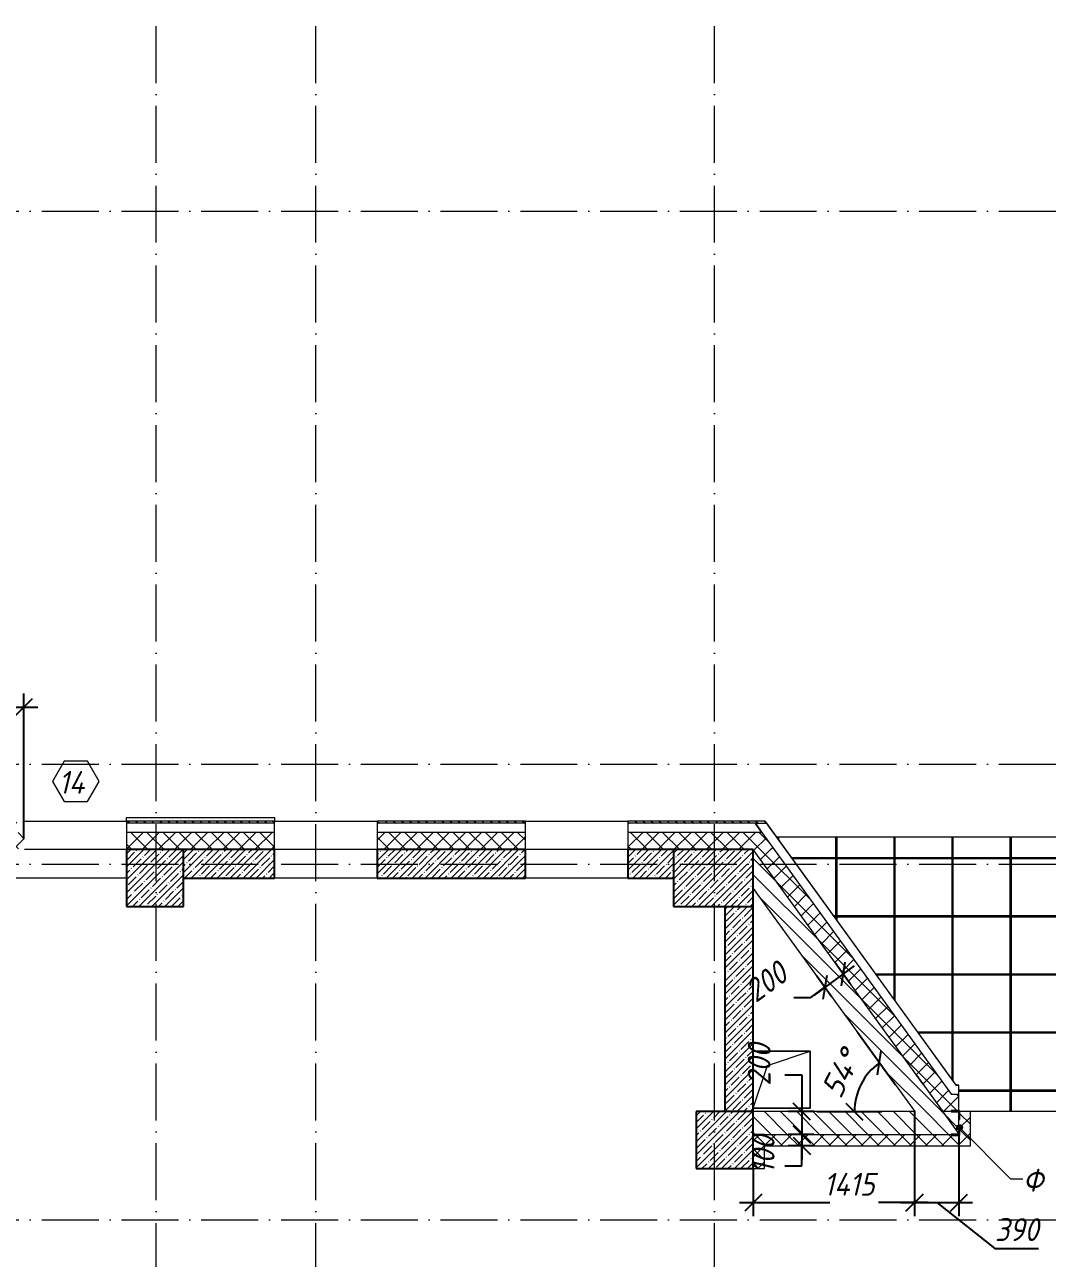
# Model space of a CAD drawing. Header units: millimetres. Extents: x 12986 to 523328, y -9759 to 30092.
# Drawn here: x 166653 to 175628, y 17813 to 28637 of the extents above; entities that cross this region are included whole.
import ezdxf

# ---------------------------------------------------------------- set-up
doc = ezdxf.new("R2010")
doc.units = ezdxf.units.MM
doc.linetypes.add('50_200_ШТРИХ_1Т_ш5_п1_п1_', pattern=[700, 500, -100, 0, -100])
for name, color, linetype, lineweight in [('A-ANNO-DIMS', 7, 'Continuous', 9), ('A-DETL-2', 7, 'Continuous', 5), ('A-FLOR', 7, 'Continuous', 9), ('A-FLOR-PATT-1', 7, 'Continuous', 5), ('A-GENM', 7, 'Continuous', 9), ('A-GENM-1', 7, 'Continuous', 25), ('A-GENM-IDEN', 7, 'Continuous', 9), ('A-GLAZ-IDEN', 7, 'Continuous', 9), ('A-WALL', 7, 'Continuous', 5), ('A-WALL-1', 7, 'Continuous', 25), ('A-WALL-10', 7, 'Continuous', 13), ('A-WALL-8', 7, 'Continuous', 9), ('A-WALL-FNSH-1', 7, 'Continuous', 9), ('A-WALL-FNSH-2', 7, 'Continuous', 5), ('A-WALL-PATT-1', 7, 'Continuous', 5), ('I-WALL', 7, 'Continuous', 5), ('S-COLS', 7, 'Continuous', 9), ('S-COLS-1', 7, 'Continuous', 5), ('S-COLS-2', 7, 'Continuous', 25), ('Оси-2', 7, '50_200_ШТРИХ_1Т_ш5_п1_п1_', 9)]:
    doc.layers.add(name, color=color, linetype=linetype, lineweight=lineweight)
doc.layers.add('A-WALL-2', color=7, linetype='Continuous', lineweight=13, true_color=0x000000)
doc.layers.add('A-WALL-PATT-2', color=7, linetype='Continuous', lineweight=5, true_color=0xce0000)
doc.styles.add('ISOCPEUR_I_3', font='isocpeui.ttf', dxfattribs={"width": 0.9, "height": 200})
doc.styles.add('ISOCPEUR_I_5', font='isocpeui.ttf', dxfattribs={"height": 200})
doc.dimstyles.new('ISO-2_0_0_9К_СРЕДНИЙ_1', dxfattribs={"dimscale": 304.8, "dimtxt": 199.196235, "dimasz": 0.492126, "dimexe": 0.393701, "dimexo": 0, "dimgap": 0, "dimtad": 1, "dimdec": 0, "dimzin": 0, "dimdsep": 46, "dimtxsty": 'ISOCPEUR_I_3', "dimblk1": 'OBLIQUE', "dimblk2": 'OBLIQUE', "dimsah": 1, "dimcen": 0.09, "dimdle": 0.393701, "dimazin": 0, "dimtfac": 1, "dimtdec": 4, "dimtix": 1, "dimtmove": 2, "dimatfit": 3, "dimfxl": 1, "dimtvp": 1, "dimtolj": 1, "dimtzin": 0, "dimarcsym": 2})
doc.dimstyles.new('ISO-2_0_0_9К_Средний_3', dxfattribs={"dimscale": 304.8, "dimtxt": 199.196235, "dimasz": 0.492126, "dimexe": 0.393701, "dimexo": 0, "dimgap": 0, "dimtad": 1, "dimdec": 0, "dimzin": 0, "dimdsep": 46, "dimtxsty": 'ISOCPEUR_I_3', "dimblk1": 'OBLIQUE', "dimblk2": 'OBLIQUE', "dimsah": 1, "dimcen": 0.09, "dimdle": 0.393701, "dimazin": 0, "dimtfac": 1, "dimtdec": 4, "dimtix": 1, "dimtmove": 0, "dimatfit": 3, "dimfxl": 1, "dimtvp": 1, "dimtolj": 1, "dimtzin": 0, "dimarcsym": 2})
doc.dimstyles.new('ISO-2_0_0_9К_СРЕДНИЙ_6', dxfattribs={"dimscale": 304.8, "dimtxt": 199.196235, "dimasz": 0.492126, "dimexe": 0.393701, "dimexo": 0, "dimgap": 0, "dimtad": 1, "dimdec": 0, "dimzin": 0, "dimdsep": 46, "dimtxsty": 'ISOCPEUR_I_3', "dimblk1": 'OBLIQUE', "dimblk2": 'OBLIQUE', "dimsah": 1, "dimcen": 0.09, "dimdle": 0.393701, "dimazin": 0, "dimtfac": 1, "dimtdec": 4, "dimtix": 1, "dimtmove": 1, "dimatfit": 3, "dimfxl": 1, "dimtvp": 1, "dimtolj": 1, "dimtzin": 0, "dimarcsym": 2})
doc.dimstyles.new('ISO-2_0_1_0K__СРЕДНИЙ_2', dxfattribs={"dimscale": 304.8, "dimtxt": 199.196235, "dimasz": 0.492126, "dimexe": 0.787402, "dimexo": 0.492126, "dimgap": 0.328084, "dimtad": 1, "dimdec": 3, "dimrnd": 0.001, "dimdsep": 46, "dimtxsty": 'ISOCPEUR_I_5', "dimblk1": 'OBLIQUE', "dimblk2": 'OBLIQUE', "dimsah": 1, "dimcen": 0.09, "dimdle": 0.787402, "dimadec": 0, "dimazin": 0, "dimtfac": 1, "dimtdec": 4, "dimtix": 1, "dimtmove": 0, "dimatfit": 3, "dimfxl": 1, "dimtvp": 1, "dimtolj": 1, "dimtzin": 0, "dimarcsym": 2})
pattern_1 = [(45, (61996.89, 0), (-70.71068, 70.71068), []), (135, (61996.89, 0), (-70.71068, -70.71068), [])]
pattern_2 = [(45, (61996.89, 0), (-57.024626, 57.024626), []), (45, (62053.92, 0), (-57.024626, 57.024626), [100.806, -20.161, 3.353, -16.808])]
pattern_3 = [(135, (61996.89, 0), (-70.71068, -70.71068), [])]

# ---------------------------------------------------------------- blocks, each defined once
blk = doc.blocks.new('BSC_Колонна _Прямоугольная - 500х500-21690934-АР1_Кладочный план 1 этажа')
at = {"layer": 'S-COLS-1'}
h = blk.add_hatch(dxfattribs=at)
h.set_pattern_fill('FP_34', color=256, style=0, pattern_type=2)
h.set_pattern_definition([(45, (-110800, -18850), (-57.024626, 57.024626), []), (45, (-110742.975, -18850), (-57.024626, 57.024626), [100.806, -20.161, 3.353, -16.808])])
h.paths.add_polyline_path([(-250, -250), (250, -250), (250, 250), (-250, 250)], flags=0)
at = {"layer": 'S-COLS-2'}
for p, q in [((250, 250), (-250, 250)), ((-250, 250), (-250, -250)), ((250, -250), (250, 250)), ((-250, -250), (250, -250))]:
    blk.add_line(p, q, dxfattribs=at)
blk = doc.blocks.new('BSC_Колонна _Прямоугольная - 500х500-23282986-АР1_Кладочный план 1 этажа')
at = {"layer": 'S-COLS-1'}
h = blk.add_hatch(dxfattribs=at)
h.set_pattern_fill('FP_53', color=256, style=0, pattern_type=2)
h.set_pattern_definition([(45, (-105800, -21150), (-57.024626, 57.024626), []), (45, (-105742.975, -21150), (-57.024626, 57.024626), [100.806, -20.161, 3.353, -16.808])])
h.paths.add_polyline_path([(-250, -250), (250, -250), (250, 250), (-250, 250)], flags=0)
at = {"layer": 'S-COLS-2'}
for p, q in [((250, 250), (-250, 250)), ((-250, 250), (-250, -250)), ((250, -250), (250, 250)), ((-250, -250), (250, -250))]:
    blk.add_line(p, q, dxfattribs=at)
blk = doc.blocks.new('BSC_Колонна _Прямоугольная - 700х500-V35-АР1_Кладочный план 1 этажа')
at = {"layer": 'S-COLS-1'}
h = blk.add_hatch(dxfattribs=at)
h.set_pattern_fill('FP_62', color=256, style=0, pattern_type=2)
h.set_pattern_definition([(45, (-110700, -21150), (-57.024626, 57.024626), []), (45, (-110642.975, -21150), (-57.024626, 57.024626), [100.806, -20.161, 3.353, -16.808])])
h.paths.add_polyline_path([(-350, -250), (350, -250), (350, 250), (-350, 250)], flags=0)
at = {"layer": 'S-COLS-2'}
for p, q in [((350, 250), (-350, 250)), ((-350, 250), (-350, -250)), ((350, -250), (350, 250)), ((-350, -250), (350, -250))]:
    blk.add_line(p, q, dxfattribs=at)
blk = doc.blocks.new('Фахверк_СКБ_Уголок - Ф-12_200х3130 h-26975946-АР1_Кладочный план 1 этажа')
at = {"layer": 'A-GENM-1'}
for p, q in [((200, 156), (125, 156)), ((125, 156), (125, 81)), ((131, 81), (131, 150)), ((131, 150), (200, 150)), ((200, 150), (200, 156)), ((125, 81), (131, 81)), ((131, 19), (125, 19)), ((125, 19), (125, -56)), ((131, -50), (131, 19)), ((125, -56), (200, -56)), ((200, -50), (131, -50)), ((200, -56), (200, -50))]:
    blk.add_line(p, q, dxfattribs=at)
blk = doc.blocks.new('AR_Отверстие прямоугольное _в плите_ - AR_Отверстие прямоугольное _в плите_-27106101-АР1_Кладочный план 1 этажа')
at = {"layer": 'A-GENM'}
for p, q in [((250, 250), (-250, 250)), ((-125, 125), (250, 250)), ((250, -250), (250, 250)), ((-250, -250), (-125, 125)), ((-250, -250), (250, -250))]:
    blk.add_line(p, q, dxfattribs=at)
blk = doc.blocks.new('_Oblique')
at = {"color": 0, "linetype": 'ByBlock', "lineweight": -2}
blk.add_line((-0.5, -0.5), (0.5, 0.5), dxfattribs=at)
blk = doc.blocks.new('DIMBLOCK276-АР1_Кладочный план 1 этажа')
at = {"layer": 'A-ANNO-DIMS', "color": 0, "lineweight": -2, "transparency": 16777216}
for p, q in [((165447, 21483), (165447, 22770)), ((166647, 21495), (166647, 22770)), ((165327, 22650), (166767, 22650))]:
    blk.add_line(p, q, dxfattribs=at)
at = {"layer": 'Defpoints', "color": 0, "transparency": 16777216}
for p in [(166647, 22650), (165447, 21483), (166647, 21495)]:
    blk.add_point(p, dxfattribs=at)
at = {"layer": 'A-ANNO-DIMS', "color": 0, "lineweight": -2, "transparency": 16777216, "xscale": 150, "yscale": 150, "zscale": 150, "rotation": 180}
blk.add_blockref('_Oblique', (165447, 22650), dxfattribs=at)
at = {"layer": 'A-ANNO-DIMS', "color": 0, "lineweight": -2, "transparency": 16777216, "xscale": 150, "yscale": 150, "zscale": 150}
blk.add_blockref('_Oblique', (166647, 22650), dxfattribs=at)
at = {"layer": 'A-ANNO-DIMS', "color": 0, "transparency": 16777216, "insert": (166047, 22750), "char_height": 200, "width": 560.81, "attachment_point": 5, "style": 'ISOCPEUR_I_3'}
blk.add_mtext('\\A1;1200', dxfattribs=at)
blk = doc.blocks.new('AAR_СКБ_Марка_Окна_Перемычка и проем - Марка проема-25443838-АР1_Кладочный план 1 этажа')
at = {"layer": 'A-GLAZ-IDEN'}
for p, q in [((-0.97, -0.98), (-1.99, -2.75)), ((1.07, -0.98), (-0.97, -0.98)), ((2.09, -2.75), (1.07, -0.98)), ((-1.99, -2.75), (-0.97, -4.51)), ((1.07, -4.51), (2.09, -2.75)), ((-0.97, -4.51), (1.07, -4.51))]:
    blk.add_line(p, q, dxfattribs=at)
blk = doc.blocks.new('DIMBLOCK857-АР1_Кладочный план 1 этажа')
at = {"layer": 'A-ANNO-DIMS', "color": 0, "lineweight": -2, "transparency": 16777216}
for p, q in [((173961, 19796), (174295, 19334)), ((173605, 19100), (174175, 19100))]:
    blk.add_line(p, q, dxfattribs=at)
blk.add_arc((174464, 19100), 529, 125.8821, 180, dxfattribs=at)
at = {"layer": 'Defpoints', "color": 0, "transparency": 16777216}
for p in [(173873, 19917), (174037, 19411), (173455, 19100), (174464, 19100)]:
    blk.add_point(p, dxfattribs=at)
at = {"layer": 'A-ANNO-DIMS', "color": 0, "lineweight": -2, "transparency": 16777216, "xscale": 150, "yscale": 150, "zscale": 150}
for p, rotation in [((174154, 19528), 35.88213724625588), ((173935, 19100), 269.9999999999995)]:
    blk.add_blockref('_Oblique', p, dxfattribs=dict(at, rotation=rotation))
at = {"layer": 'A-ANNO-DIMS', "color": 0, "transparency": 16777216, "insert": (173815, 19431), "char_height": 200, "width": 510.25, "attachment_point": 5, "rotation": 62.9411, "style": 'ISOCPEUR_I_5'}
blk.add_mtext('\\A1;54°', dxfattribs=at)
blk = doc.blocks.new('DIMBLOCK858-АР1_Кладочный план 1 этажа')
at = {"layer": 'A-ANNO-DIMS', "color": 0, "lineweight": -2, "transparency": 16777216}
for p, q in [((174462, 19100), (174462, 18182)), ((173047, 18600), (173047, 18182)), ((172927, 18302), (173719, 18302)), ((174582, 18302), (174147, 18302))]:
    blk.add_line(p, q, dxfattribs=at)
at = {"layer": 'Defpoints', "color": 0, "transparency": 16777216}
for p in [(174462, 19100), (173047, 18600), (174462, 18302)]:
    blk.add_point(p, dxfattribs=at)
at = {"layer": 'A-ANNO-DIMS', "color": 0, "lineweight": -2, "transparency": 16777216, "xscale": 150, "yscale": 150, "zscale": 150, "rotation": 180}
blk.add_blockref('_Oblique', (173047, 18302), dxfattribs=at)
at = {"layer": 'A-ANNO-DIMS', "color": 0, "lineweight": -2, "transparency": 16777216, "xscale": 150, "yscale": 150, "zscale": 150}
blk.add_blockref('_Oblique', (174462, 18302), dxfattribs=at)
at = {"layer": 'A-ANNO-DIMS', "color": 0, "transparency": 16777216, "insert": (173666, 18563), "char_height": 200, "width": 533.23, "attachment_point": 1, "line_spacing_factor": 1.149209, "style": 'ISOCPEUR_I_3'}
blk.add_mtext('\\A1;1415', dxfattribs=at)
blk = doc.blocks.new('DIMBLOCK859-АР1_Кладочный план 1 этажа')
at = {"layer": 'A-ANNO-DIMS', "color": 0, "lineweight": -2, "transparency": 16777216}
for p, q in [((174462, 19100), (174462, 18182)), ((174852, 18900), (174852, 18182)), ((174342, 18302), (174972, 18302)), ((174657, 18302), (175168, 17898)), ((175168, 17898), (175550, 17898))]:
    blk.add_line(p, q, dxfattribs=at)
at = {"layer": 'Defpoints', "color": 0, "transparency": 16777216}
for p in [(174462, 19100), (174852, 18900), (174852, 18302)]:
    blk.add_point(p, dxfattribs=at)
at = {"layer": 'A-ANNO-DIMS', "color": 0, "lineweight": -2, "transparency": 16777216, "xscale": 150, "yscale": 150, "zscale": 150, "rotation": 180}
blk.add_blockref('_Oblique', (174462, 18302), dxfattribs=at)
at = {"layer": 'A-ANNO-DIMS', "color": 0, "lineweight": -2, "transparency": 16777216, "xscale": 150, "yscale": 150, "zscale": 150}
blk.add_blockref('_Oblique', (174852, 18302), dxfattribs=at)
at = {"layer": 'A-ANNO-DIMS', "color": 0, "transparency": 16777216, "insert": (175168, 18165), "char_height": 200, "width": 455.09, "attachment_point": 1, "line_spacing_factor": 1.149209, "style": 'ISOCPEUR_I_3'}
blk.add_mtext('\\A1;390', dxfattribs=at)
blk = doc.blocks.new('DIMBLOCK860-АР1_Кладочный план 1 этажа')
at = {"layer": 'A-ANNO-DIMS', "color": 0, "lineweight": -2, "transparency": 16777216}
for p, q in [((173323, 19422), (173473, 19422)), ((173473, 19422), (173473, 19100)), ((173473, 19220), (173473, 18780)), ((173579, 19100), (173353, 19100)), ((173579, 18900), (173353, 18900))]:
    blk.add_line(p, q, dxfattribs=at)
at = {"layer": 'Defpoints', "color": 0, "transparency": 16777216}
for p in [(173579, 19100), (173473, 18900), (173579, 18900)]:
    blk.add_point(p, dxfattribs=at)
at = {"layer": 'A-ANNO-DIMS', "color": 0, "lineweight": -2, "transparency": 16777216, "xscale": 150, "yscale": 150, "zscale": 150}
for p, rotation in [((173473, 19100), 90), ((173473, 18900), 270)]:
    blk.add_blockref('_Oblique', p, dxfattribs=dict(at, rotation=rotation))
at = {"layer": 'A-ANNO-DIMS', "color": 0, "transparency": 16777216, "insert": (172999, 19327), "char_height": 200, "width": 455.09, "attachment_point": 1, "rotation": 90, "line_spacing_factor": 1.149209, "style": 'ISOCPEUR_I_3'}
blk.add_mtext('\\A1;200', dxfattribs=at)
blk = doc.blocks.new('DIMBLOCK861-АР1_Кладочный план 1 этажа')
at = {"layer": 'A-ANNO-DIMS', "color": 0, "lineweight": -2, "transparency": 16777216}
for p, q in [((173473, 19020), (173473, 18680)), ((173579, 18900), (173353, 18900)), ((173579, 18800), (173353, 18800)), ((173473, 18626), (173473, 18800)), ((173323, 18626), (173473, 18626))]:
    blk.add_line(p, q, dxfattribs=at)
at = {"layer": 'Defpoints', "color": 0, "transparency": 16777216}
for p in [(173579, 18900), (173473, 18800), (173579, 18800)]:
    blk.add_point(p, dxfattribs=at)
at = {"layer": 'A-ANNO-DIMS', "color": 0, "lineweight": -2, "transparency": 16777216, "xscale": 150, "yscale": 150, "zscale": 150}
for p, rotation in [((173473, 18900), 90), ((173473, 18800), 270)]:
    blk.add_blockref('_Oblique', p, dxfattribs=dict(at, rotation=rotation))
at = {"layer": 'A-ANNO-DIMS', "color": 0, "transparency": 16777216, "insert": (173034, 18554), "char_height": 200, "width": 409.12, "attachment_point": 1, "rotation": 90, "line_spacing_factor": 1.149209, "style": 'ISOCPEUR_I_3'}
blk.add_mtext('\\A1;100', dxfattribs=at)
blk = doc.blocks.new('DIMBLOCK862-АР1_Кладочный план 1 этажа')
at = {"layer": 'A-ANNO-DIMS', "color": 0, "lineweight": -2, "transparency": 16777216}
for p, q in [((173934, 20378), (173578, 20120)), ((173899, 20222), (173767, 20405)), ((173737, 20105), (173605, 20288)), ((173553, 20103), (173675, 20191)), ((173403, 20103), (173553, 20103))]:
    blk.add_line(p, q, dxfattribs=at)
at = {"layer": 'Defpoints', "color": 0, "transparency": 16777216}
for p in [(173675, 20191), (173899, 20222), (173737, 20105)]:
    blk.add_point(p, dxfattribs=at)
at = {"layer": 'A-ANNO-DIMS', "color": 0, "lineweight": -2, "transparency": 16777216, "xscale": 150, "yscale": 150, "zscale": 150}
for p, rotation in [((173837, 20308), 35.88213724625714), ((173675, 20191), 215.8821372462571)]:
    blk.add_blockref('_Oblique', p, dxfattribs=dict(at, rotation=rotation))
at = {"layer": 'A-ANNO-DIMS', "color": 0, "transparency": 16777216, "insert": (172950, 20211), "char_height": 200, "width": 455.09, "attachment_point": 1, "rotation": 35.8821, "line_spacing_factor": 1.149209, "style": 'ISOCPEUR_I_3'}
blk.add_mtext('\\A1;200', dxfattribs=at)

msp = doc.modelspace()

# ---------------------------------------------------------------- hatches: boundary and pattern name
at = {"layer": 'A-FLOR-PATT-1'}
h = msp.add_hatch(dxfattribs=at)
h.set_pattern_fill('FP_69', color=256, style=0, pattern_type=2)
h.set_pattern_definition([(0, (179897.1, 20310), (0, 510), []), (0, (179897.1, 20300), (0, 510), []), (90, (179902.1, 20305), (-510, 3e-14), []), (90, (179892.1, 20305), (-510, 3e-14), [])])
h.paths.add_polyline_path([(177597.34197, 19100), (177597.34197, 19331.2), (182927.89328, 19331.2), (182927.89328, 19258), (186668.89328, 19258), (186668.89328, 20992.00001), (183004.89328, 20992.00001), (183004.89328, 20742.00001), (181988.89328, 20742.00001), (181988.89328, 21510.00001), (173252.67186, 21510.00001), (174828.82505, 19331.2), (174852.34197, 19331.2), (174852.34197, 19106), (174858.34197, 19106), (174858.34197, 19100), (177497.34197, 19100)], flags=0)
h.paths.add_polyline_path([(174828.21207, 19330), (174828.21207, 19331.2), (174827.34398, 19331.2)], flags=0)
at = {"layer": 'A-GENM-IDEN'}
h = msp.add_hatch(color=256, dxfattribs=at)
edge = h.paths.add_edge_path(flags=0)
edge.add_arc((174857.2712, 18961.25396), 25, 0, 360)
at = {"layer": 'A-WALL-PATT-1'}
h = msp.add_hatch(dxfattribs=at)
h.set_pattern_fill('FP_18', color=256, style=0, pattern_type=2)
h.set_pattern_definition([(135, (61996.893, 0), (-35.35534, -35.35534), [])])
h.paths.add_polyline_path([(171946.893, 21630.00001), (173164.38228, 21630.00001), (173149.91419, 21650.00001), (171946.893, 21650.00001)], flags=0)
h.paths.add_polyline_path([(171046.893, 21630.00001), (171046.893, 21650.00001), (169746.89328, 21650.00001), (169746.89328, 21630.00001), (169777.74297, 21630.00001)], flags=0)
h.paths.add_polyline_path([(165446.89328, 21630.00001), (166646.89328, 21630.00001), (166646.89328, 21650.00001), (165446.89328, 21650.00001)], flags=0)
h.paths.add_polyline_path([(167546.89328, 21630.00001), (168846.89328, 21630.00001), (168846.89328, 21650.00001), (167546.89328, 21650.00001)], flags=0)
h.paths.add_polyline_path([(163146.89328, 21630.00001), (163146.89328, 21650.00001), (158586.89328, 21650.00001), (158586.89328, 21630.00001)], flags=0)
h.paths.add_polyline_path([(155286.89328, 21630.00001), (155306.89328, 21630.00001), (155306.89328, 21650.00001), (155286.89328, 21650.00001)], flags=0)
h = msp.add_hatch(dxfattribs=at)
h.set_pattern_fill('FP_2', color=256, style=0, pattern_type=2)
h.set_pattern_definition(pattern_1)
h.paths.add_polyline_path([(172842.27422, 21400.00001), (173232.02718, 21400.00001), (173123.51654, 21550.00001), (171946.893, 21550.00001), (171946.893, 21400.00001), (172800.04809, 21400.00001)], flags=0)
h.paths.add_polyline_path([(168846.89328, 21400.00001), (168846.89328, 21550.00001), (167546.89328, 21550.00001), (167546.89328, 21400.00001), (168046.89328, 21400.00001)], flags=0)
h.paths.add_polyline_path([(169746.89328, 21400.00001), (171046.893, 21400.00001), (171046.893, 21550.00001), (169746.89328, 21550.00001), (169746.89328, 21542.55655)], flags=0)
h.paths.add_polyline_path([(166577.89328, 21400.00001), (166577.89328, 21406.00001), (166646.89328, 21406.00001), (166646.89328, 21550.00001), (165446.89328, 21550.00001), (165446.89328, 21406.00001), (165515.89328, 21406.00001), (165515.89328, 21400.00001)], flags=0)
h.paths.add_polyline_path([(162576.89328, 21400.00001), (163077.89328, 21400.00001), (163077.89328, 21406.00001), (163146.89328, 21406.00001), (163146.89328, 21550.00001), (158586.89328, 21550.00001), (158586.89328, 21400.00001), (160584.14922, 21400.00001)], flags=0)
h.paths.add_polyline_path([(155306.89328, 21400.00001), (155306.89328, 21550.00001), (155056.89328, 21550.00001), (155056.89328, 21400.00001)], flags=0)
h = msp.add_hatch(dxfattribs=at)
h.set_pattern_fill('FP_1', color=256, style=0, pattern_type=2)
h.set_pattern_definition(pattern_2)
h.paths.add_polyline_path([(172346.89328, 21150.00001), (172346.89328, 21400.00001), (171946.893, 21400.00001), (171946.893, 21150.00001)], flags=0)
h.paths.add_polyline_path([(169746.89328, 21150.00001), (171046.893, 21150.00001), (171046.893, 21400.00001), (169746.89328, 21400.00001)], flags=0)
h.paths.add_polyline_path([(168846.89328, 21150.00001), (168846.89328, 21400.00001), (168046.89328, 21400.00001), (168046.89328, 21150.00001)], flags=0)
h = msp.add_hatch(dxfattribs=at)
h.set_pattern_fill('FP_2', color=256, style=0, pattern_type=2)
h.set_pattern_definition(pattern_1)
h.paths.add_polyline_path([(174787.34633, 19250), (173232.02718, 21400.00001), (173046.89328, 21400.00001), (174602.21244, 19250)], flags=0)
h = msp.add_hatch(dxfattribs=at)
h.set_pattern_fill('FP_1', color=256, style=0, pattern_type=2)
h.set_pattern_definition(pattern_2)
h.paths.add_polyline_path([(173046.89328, 19100), (173046.89328, 20900.00001), (172796.89328, 20900.00001), (172796.89328, 19100), (172842.27422, 19100)], flags=0)
h = msp.add_hatch(dxfattribs=at)
h.set_pattern_fill('FP_2', color=256, style=0, pattern_type=2)
h.set_pattern_definition(pattern_1)
h.paths.add_polyline_path([(182853.89328, 19100), (182856.89328, 19100), (182856.89328, 19250), (181408.09326, 19250), (181408.09326, 19106), (181475.89326, 19106), (181475.89326, 19100), (182848.89328, 19100)], flags=0)
h.paths.add_polyline_path([(178097.34197, 19100), (180137.89326, 19100), (180137.89326, 19106), (180205.69326, 19106), (180205.69326, 19250), (177597.34197, 19250), (177597.34197, 19100)], flags=0)
h.paths.add_polyline_path([(174710.72308, 19100), (174783.34197, 19100), (174783.34197, 19106), (174852.34197, 19106), (174852.34197, 19250), (174602.21244, 19250), (174706.38265, 19106)], flags=0)
h = msp.add_hatch(dxfattribs=at)
h.set_pattern_fill('FP_2', color=256, style=0, pattern_type=2)
h.set_pattern_definition(pattern_1)
h.paths.add_polyline_path([(174952.34197, 18900), (174952.34197, 19100), (174858.34197, 19100), (174858.34197, 19031), (174852.34197, 19031), (174852.34197, 18969), (174858.34197, 18969), (174858.34197, 18900), (174869.73328, 18900)], flags=0)
h = msp.add_hatch(dxfattribs=at)
h.set_pattern_fill('FP_2', color=256, style=0, pattern_type=2)
h.set_pattern_definition(pattern_1)
h.paths.add_polyline_path([(173146.89328, 18600), (173146.89328, 18900), (173046.89328, 18900), (173046.89328, 18600)], flags=0)
h = msp.add_hatch(dxfattribs=at)
h.set_pattern_fill('FP_2', color=256, style=0, pattern_type=2)
h.set_pattern_definition(pattern_1)
h.paths.add_polyline_path([(173146.89328, 18800), (174952.34197, 18800), (174952.34197, 18900), (174858.34197, 18900), (174858.34197, 18894), (174783.34197, 18894), (174783.34197, 18900), (173146.89328, 18900)], flags=0)
at = {"layer": 'A-WALL-PATT-2'}
h = msp.add_hatch(dxfattribs=at)
h.set_pattern_fill('FP_3', color=256, style=0, pattern_type=2)
h.set_pattern_definition(pattern_3)
h.paths.add_polyline_path([(174710.72308, 19100), (173046.89328, 21400.00001), (173046.89328, 21058.77284), (174463.87788, 19100)], flags=0)
h = msp.add_hatch(dxfattribs=at)
h.set_pattern_fill('FP_3', color=256, style=0, pattern_type=2)
h.set_pattern_definition(pattern_3)
h.paths.add_polyline_path([(178097.34197, 18900), (179806.89328, 18900), (179806.89328, 19100), (178097.34197, 19100)], flags=0)
h.paths.add_polyline_path([(173046.89328, 18900), (174852.34197, 18900), (174852.34197, 19100), (173046.89328, 19100)], flags=0)

# ---------------------------------------------------------------- linework, layer by layer
at = {"layer": 'A-DETL-2'}
for p, q in [((174481.50315, 19416.86284), (174855.40393, 18900)), ((174461.87788, 19100), (174461.87788, 19090))]:
    msp.add_line(p, q, dxfattribs=at)
at = {"layer": 'A-FLOR'}
for p, q in [((173252.67186, 21510.00001), (181988.89328, 21510.00001)), ((173046.89328, 19630), (173546.89328, 19630)), ((173546.89328, 19630), (173546.89328, 19130)), ((173546.89328, 19130), (173046.89328, 19130)), ((177497.34197, 19100), (174952.34197, 19100))]:
    msp.add_line(p, q, dxfattribs=at)
at = {"layer": 'A-GENM-IDEN'}
for p, q in [((174857.2712, 18961.25396), (175303.82313, 18510.45153)), ((175303.82313, 18510.45153), (175412.91909, 18510.45153))]:
    msp.add_line(p, q, dxfattribs=at)
msp.add_circle((174857.2712, 18961.25396), 25, dxfattribs=at)
at = {"layer": 'A-WALL'}
for p, q in [((166646.89328, 21650.00001), (167546.89328, 21650.00001)), ((168847.34197, 21650.00001), (169746.89328, 21650.00001)), ((171046.893, 21650.00001), (171946.893, 21650.00001)), ((173149.91419, 21650.00001), (174828.21207, 19330)), ((173065.6442, 21630.00001), (173165.86335, 21630.00001)), ((167546.89328, 21400.00001), (166652.89328, 21400.00001)), ((169746.89328, 21400.00001), (168846.89328, 21400.00001)), ((171946.893, 21400.00001), (171046.893, 21400.00001)), ((173232.02718, 21400.00001), (174787.34633, 19250)), ((174852.34197, 19330), (174828.21207, 19330)), ((174852.34197, 19106), (174852.34197, 19330)), ((174852.34197, 19250), (174787.34633, 19250)), ((173146.89328, 18900), (173046.89328, 18900))]:
    msp.add_line(p, q, dxfattribs=at)
at = {"layer": 'A-WALL-1'}
for p, q in [((173065.6442, 21630.00001), (173123.51654, 21550.00001)), ((168846.89328, 21400.00001), (168046.89328, 21400.00001)), ((168846.89328, 21150.00001), (168846.89328, 21400.00001)), ((169746.89328, 21400.00001), (169746.89328, 21150.00001)), ((171046.893, 21400.00001), (169746.89328, 21400.00001)), ((171046.893, 21150.00001), (171046.893, 21400.00001)), ((171946.893, 21400.00001), (171946.893, 21150.00001)), ((172346.89328, 21400.00001), (171946.893, 21400.00001)), ((168046.89328, 21150.00001), (168846.89328, 21150.00001)), ((169746.89328, 21150.00001), (171046.893, 21150.00001)), ((171946.893, 21150.00001), (172346.89328, 21150.00001)), ((172796.89328, 20900.00001), (172796.89328, 19100)), ((173046.89328, 19100), (173046.89328, 20900.00001))]:
    msp.add_line(p, q, dxfattribs=at)
at = {"layer": 'A-WALL-10'}
for p, q in [((173123.51654, 21550.00001), (173232.02718, 21400.00001)), ((174602.21244, 19250), (174710.72308, 19100)), ((174952.34197, 19100), (174858.34197, 19100)), ((174952.34197, 18800), (174952.34197, 19100)), ((173146.89328, 18600), (173146.89328, 18800)), ((173146.89328, 18800), (174952.34197, 18800)), ((173046.89328, 18600), (173146.89328, 18600))]:
    msp.add_line(p, q, dxfattribs=at)
at = {"layer": 'A-WALL-2'}
for p, q in [((174543.47201, 19331.2), (173046.89328, 21400.00001)), ((173046.89328, 21058.77284), (174463.87788, 19100)), ((174463.87788, 19100), (173046.89328, 19100)), ((174783.34197, 19100), (174710.72308, 19100)), ((174852.34197, 18969), (174852.34197, 19031)), ((173146.89328, 18900), (174783.34197, 18900))]:
    msp.add_line(p, q, dxfattribs=at)
at = {"layer": 'A-WALL-8'}
for p, q in [((167546.89328, 21630.00001), (167546.89328, 21400.00001)), ((168846.89328, 21630.00001), (167546.89328, 21630.00001)), ((168846.89328, 21550.00001), (167546.89328, 21550.00001)), ((168846.89328, 21400.00001), (168846.89328, 21630.00001)), ((169746.89328, 21630.00001), (169746.89328, 21400.00001)), ((171046.893, 21630.00001), (169746.89328, 21630.00001)), ((171046.893, 21550.00001), (169746.89328, 21550.00001)), ((171046.893, 21400.00001), (171046.893, 21630.00001)), ((171946.893, 21630.00001), (171946.893, 21400.00001)), ((173065.6442, 21630.00001), (171946.893, 21630.00001)), ((173123.51654, 21550.00001), (171946.893, 21550.00001)), ((173332.24633, 21400.00001), (173165.86335, 21630.00001))]:
    msp.add_line(p, q, dxfattribs=at)
at = {"layer": 'A-WALL-FNSH-1'}
for p, q in [((168846.89328, 21650.00001), (167546.89328, 21650.00001)), ((167546.89328, 21650.00001), (167546.89328, 21630.00001)), ((168846.89328, 21630.00001), (168846.89328, 21650.00001)), ((171046.893, 21650.00001), (169746.89328, 21650.00001)), ((169746.89328, 21650.00001), (169746.89328, 21630.00001)), ((171046.893, 21630.00001), (171046.893, 21650.00001)), ((173151.39526, 21650.00001), (171946.893, 21650.00001)), ((171946.893, 21650.00001), (171946.893, 21630.00001)), ((173165.86335, 21630.00001), (173151.39526, 21650.00001))]:
    msp.add_line(p, q, dxfattribs=at)
at = {"layer": 'A-WALL-FNSH-2'}
for p, q in [((174828.82505, 19331.2), (173332.24633, 21400.00001)), ((174852.34197, 19331.2), (174828.82505, 19331.2)), ((174852.34197, 19330), (174852.34197, 19331.2))]:
    msp.add_line(p, q, dxfattribs=at)
at = {"layer": 'I-WALL'}
for p, q in [((167547.34197, 21680.00001), (168847.34197, 21680.00001)), ((167547.34197, 21650.00001), (167547.34197, 21680.00001)), ((168847.34197, 21650.00001), (168847.34197, 21680.00001)), ((167546.89328, 21150.00001), (162796.89328, 21150.00001)), ((169746.89328, 21150.00001), (168846.89328, 21150.00001)), ((171946.893, 21150.00001), (171046.893, 21150.00001))]:
    msp.add_line(p, q, dxfattribs=at)
at = {"layer": 'Оси-2'}
for p, q in [((167806.89325, -4080), (167806.89325, 28636.94316)), ((169206.89325, -4080), (169206.89325, 28636.94316)), ((172706.89325, -4080), (172706.89325, 28636.94316)), ((57586.89328, 26999.99982), (187948.52131, 26999.99982)), ((57586.89328, 22150.00007), (187948.52131, 22150.00007)), ((57586.89328, 21270), (187948.52131, 21270)), ((57586.89328, 18150.00007), (187948.52131, 18150.00007))]:
    msp.add_line(p, q, dxfattribs=at)

# ---------------------------------------------------------------- block references
at = {"layer": 'A-GENM'}
msp.add_blockref('AR_Отверстие прямоугольное _в плите_ - AR_Отверстие прямоугольное _в плите_-27106101-АР1_Кладочный план 1 этажа', (173296.89328, 19380), dxfattribs=at)
at = {"layer": 'A-GENM-1', "rotation": 180}
msp.add_blockref('Фахверк_СКБ_Уголок - Ф-12_200х3130 h-26975946-АР1_Кладочный план 1 этажа', (174983.34197, 19050), dxfattribs=at)
at = {"layer": 'A-GLAZ-IDEN', "xscale": 99.99999999999993, "yscale": 99.99999999999993, "zscale": 99.99999999999993}
msp.add_blockref('AAR_СКБ_Марка_Окна_Перемычка и проем - Марка проема-25443838-АР1_Кладочный план 1 этажа', (167096.89328, 22271.95655), dxfattribs=at)
at = {"layer": 'S-COLS'}
for name, p in [('BSC_Колонна _Прямоугольная - 500х500-23282986-АР1_Кладочный план 1 этажа', (167796.89328, 21150.00001)), ('BSC_Колонна _Прямоугольная - 700х500-V35-АР1_Кладочный план 1 этажа', (172696.89328, 21150.00001)), ('BSC_Колонна _Прямоугольная - 500х500-21690934-АР1_Кладочный план 1 этажа', (172796.89328, 18850))]:
    msp.add_blockref(name, p, dxfattribs=at)

# ---------------------------------------------------------------- texts
at = {"layer": 'A-GENM-IDEN', "insert": (175412.91909, 18598.06611), "char_height": 200, "width": 230.886, "attachment_point": 1, "style": 'ISOCPEUR_I_3'}
msp.add_mtext('\\fISOCPEUR|b0|i1|c204|p34|;\\W.9;Ф', dxfattribs=at)
at = {"layer": 'A-GLAZ-IDEN', "insert": (166950.84476, 22089.31517), "char_height": 200, "width": 303.037875, "attachment_point": 1, "style": 'ISOCPEUR_I_3'}
msp.add_mtext('14', dxfattribs=at)

# ---------------------------------------------------------------- dimensions: what is measured, and where the dimension line sits
at = {"layer": 'A-ANNO-DIMS'}
dim = msp.add_linear_dim(base=(166646.89328, 22649.80453), p1=(165446.89328, 21483.04801), p2=(166646.89328, 21495.04801), dimstyle='ISO-2_0_0_9К_Средний_3', override={"dimpost": '<>', "dimfxl": 1200.059999}, dxfattribs=at)
dim.commit()
dim.dimension.update_dxf_attribs({"geometry": 'DIMBLOCK276-АР1_Кладочный план 1 этажа', "text_midpoint": (166046.89328, 22749.80453)})
for base, p1, p2, angle, override, picture, middle, turn in [((173674.88836, 20190.66198), (173899.10064, 20221.94867), (173737.05575, 20104.72471), 35.882137246, {"dimpost": '<>', "dimfxl": 200}, 'DIMBLOCK862-АР1_Кладочный план 1 этажа', (173420.24945, 20164.38397), 35.882137246), ((173473.16202, 18900), (173579.22803, 19100), (173579.22803, 18900), 90, {"dimpost": '<>', "dimfxl": 200}, 'DIMBLOCK860-АР1_Кладочный план 1 этажа', (173345.2042, 19421.65849), 90), ((173473.16202, 18800), (173579.22803, 18900), (173579.22803, 18800), 90, {"dimpost": '<>', "dimfxl": 100}, 'DIMBLOCK861-АР1_Кладочный план 1 этажа', (173345.2042, 18625.54257), 90)]:
    dim = msp.add_linear_dim(base=base, p1=p1, p2=p2, angle=angle, dimstyle='ISO-2_0_0_9К_СРЕДНИЙ_6', override=override, dxfattribs=at)
    dim.commit()
    dim.dimension.update_dxf_attribs({"geometry": picture, "text_midpoint": middle, "dimtype": 160, "text_rotation": turn})
dim = msp.add_angular_dim_3p(base=(174036.65916, 19411.28862), center=(174463.87788, 19100), p1=(173872.71831, 19917.19118), p2=(173455.27932, 19100), dimstyle='ISO-2_0_1_0K__СРЕДНИЙ_2', override={"dimpost": '<>', "dimfxl": 917.63649}, dxfattribs=at)
dim.commit()
dim.dimension.update_dxf_attribs({"geometry": 'DIMBLOCK857-АР1_Кладочный план 1 этажа', "text_midpoint": (173815.03237, 19431.44437)})
for base, p1, p2, dimstyle, override, picture, middle in [((174461.87788, 18301.92808), (173046.89328, 18600), (174461.87788, 19100), 'ISO-2_0_0_9К_СРЕДНИЙ_1', {"dimpost": '<>', "dimfxl": 1500.726963}, 'DIMBLOCK858-АР1_Кладочный план 1 этажа', (173933.11636, 18429.8859)), ((174852.34197, 18301.92808), (174461.87788, 19100), (174852.34197, 18899.76103), 'ISO-2_0_0_9К_СРЕДНИЙ_6', {"dimpost": '<>', "dimfxl": 438.81414}, 'DIMBLOCK859-АР1_Кладочный план 1 этажа', (175167.63228, 17897.86976))]:
    dim = msp.add_linear_dim(base=base, p1=p1, p2=p2, dimstyle=dimstyle, override=override, dxfattribs=at)
    dim.commit()
    dim.dimension.update_dxf_attribs({"geometry": picture, "text_midpoint": middle, "dimtype": 160})

doc.saveas('drawing.dxf')
